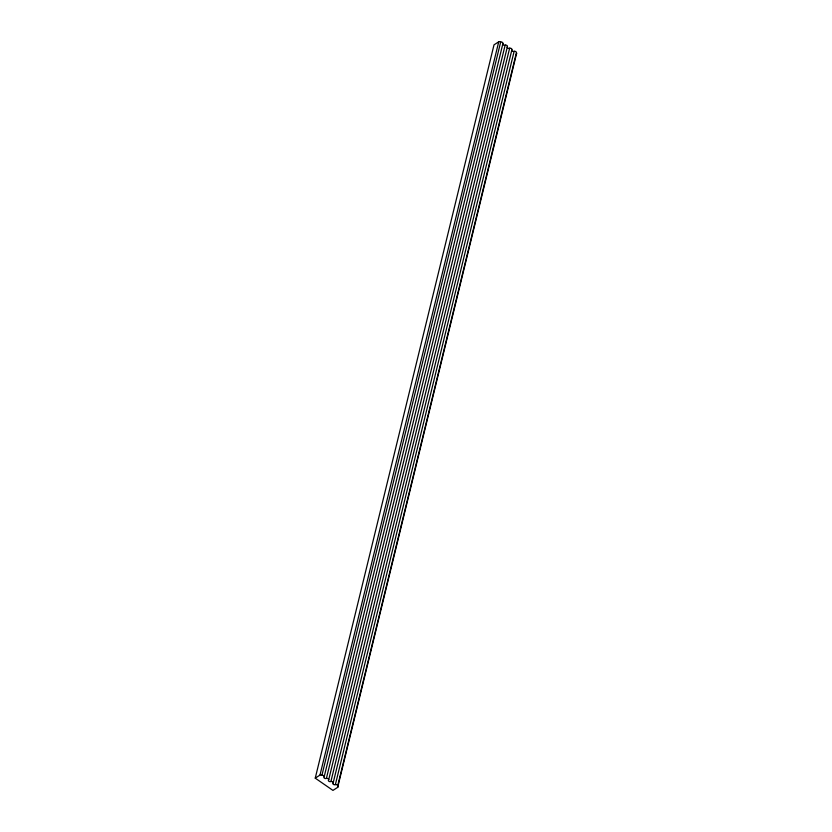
<?xml version="1.0" encoding="UTF-8"?>
<svg xmlns="http://www.w3.org/2000/svg" width="832" height="832" viewBox="0 0 832 832"><rect width="100%" height="100%" fill="white"/><g stroke="black" fill="none" stroke-linecap="round" stroke-linejoin="round"><path stroke-width="1.25" d="M315.245 778.149L494.01 44.845L498.732 41.798A1.404 0.894 13.7 0 1 500.677 41.964A1.654 1.05 13.7 0 1 502.393 42.359A1.654 1.05 13.7 0 1 502.923 43.514A1.487 0.946 13.7 0 0 503.162 44.866A1.487 0.946 13.7 0 0 505.17 45.063A1.643 1.05 13.7 0 1 506.886 45.458A1.643 1.05 13.7 0 1 507.416 46.623A1.487 0.946 13.7 0 0 507.655 47.965A1.487 0.946 13.7 0 0 509.652 48.173A1.643 1.05 13.7 0 1 511.368 48.568A1.643 1.05 13.7 0 1 511.898 49.733A1.487 0.946 13.7 0 0 512.138 51.074A1.487 0.946 13.7 0 0 514.145 51.282A1.643 1.04 13.7 0 1 515.861 51.678A1.643 1.04 13.7 0 1 516.381 52.842A1.404 0.894 13.7 0 1 516.433 54.049L337.667 787.353L332.946 790.4L315.245 778.149L319.977 775.102A1.404 0.894 13.7 0 1 321.922 775.268A1.654 1.05 13.7 0 1 323.638 775.663A1.654 1.05 13.7 0 1 324.168 776.818A1.487 0.946 13.7 0 0 324.397 778.17A1.487 0.946 13.7 0 0 326.404 778.378A1.643 1.05 13.7 0 1 328.12 778.773A1.643 1.05 13.7 0 1 328.65 779.927A1.487 0.946 13.7 0 0 328.89 781.279A1.487 0.946 13.7 0 0 330.897 781.487A1.643 1.05 13.7 0 1 332.613 781.882A1.643 1.05 13.7 0 1 333.133 783.037A1.487 0.946 13.7 0 0 333.382 784.378A1.487 0.946 13.7 0 0 335.379 784.597A1.643 1.04 13.7 0 1 337.106 784.982A1.643 1.04 13.7 0 1 337.626 786.146A1.404 0.894 13.7 0 1 337.667 787.353M319.977 775.102L498.732 41.798M321.922 775.268L500.687 41.964M324.168 776.818L502.923 43.514M326.404 778.378L505.17 45.063M328.65 779.927L507.416 46.623M330.897 781.487L509.652 48.173M333.133 783.037L511.898 49.733M335.379 784.597L514.145 51.282M337.626 786.146L516.381 52.842"/></g></svg>
